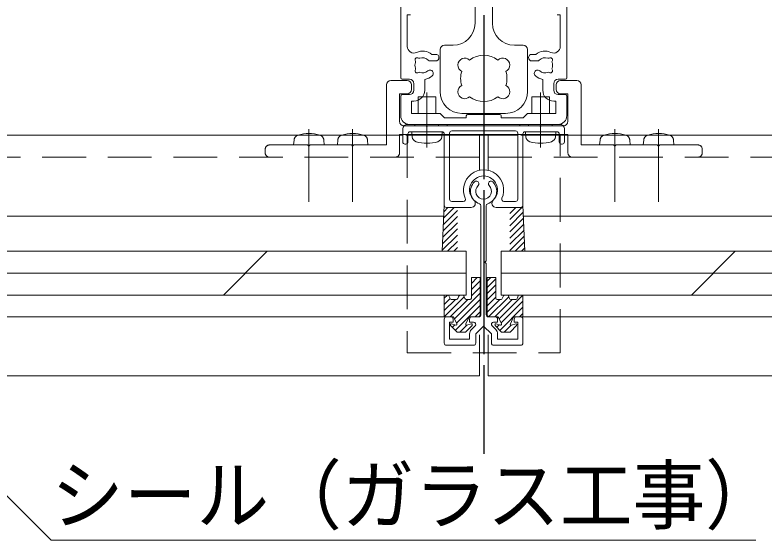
# Model space of a CAD drawing. Units: millimetres at full size, sheet at 1:5; details may follow other scales. Extents: x -1050 to 1050, y -742 to 742.
# Drawn here: x -109.2 to 62.1, y -217.8 to -97.8 of the extents above; entities that cross this region are included whole.
import ezdxf
from ezdxf.enums import TextEntityAlignment as Align

# ---------------------------------------------------------------- set-up
doc = ezdxf.new("R2010")
doc.units = ezdxf.units.MM
doc.header["$LTSCALE"] = 5
doc.linetypes.add('CHAIN1', pattern=[8, 5, -1, 1, -1])
doc.linetypes.add('DASHED2', pattern=[3, 2, -1])
doc.layers.add('0-0_通り芯', color=7, linetype='CHAIN1')
for name, color, linetype, lineweight in [('0-4_手摺部材', 92, 'Continuous', 20), ('0-7_ガラス', 6, 'Continuous', 20), ('0-8_その他', 11, 'Continuous', 20), ('0-9_文字', 3, 'Continuous', 20), ('0-A_支柱', 6, 'Continuous', 20), ('0-B_足元', 4, 'Continuous', 20)]:
    doc.layers.add(name, color=color, linetype=linetype, lineweight=lineweight)
doc.styles.add('ＭＳ ゴシック', font='')
doc.styles.get('ＭＳ ゴシック').set_extended_font_data('MS Gothic')

msp = doc.modelspace()

# ---------------------------------------------------------------- linework, layer by layer
at = {"layer": '0-0_通り芯'}
for p in [(-1.98, -30.293), (-1.98, -57.855)]:
    msp.add_line(p, (-1.98, -198.11), dxfattribs=at)
at = {"layer": '0-0_通り芯', "linetype": 'Continuous'}
msp.add_line((7.59, -125.293), (7.02, -125.293), dxfattribs=at)
at = {"layer": '0-4_手摺部材'}
for p, q in [((-23.23, -112.793), (-19.53, -112.793)), ((19.27, -112.793), (15.57, -112.793)), ((-24.23, -125.293), (-24.23, -113.793)), ((-18.53, -113.793), (-18.53, -114.793)), ((14.57, -113.793), (14.57, -114.793)), ((20.27, -125.293), (20.27, -113.793)), ((-19.53, -115.793), (-21.23, -115.793)), ((-21.23, -115.793), (-21.23, -122.093)), ((-16.98, -116.493), (-12.98, -116.493)), ((-16.98, -120.293), (-16.98, -116.493)), ((-12.98, -116.493), (-12.98, -120.293)), ((9.02, -116.493), (13.02, -116.493)), ((9.02, -120.293), (9.02, -116.493)), ((13.02, -116.493), (13.02, -120.293)), ((15.57, -115.793), (17.27, -115.793)), ((17.27, -115.793), (17.27, -122.093)), ((-20.23, -123.093), (16.27, -123.093)), ((-17.721, -122.793), (-19.521, -122.793)), ((-17.721, -122.793), (-17.721, -123.093)), ((-17.721, -123.093), (-15.221, -123.093)), ((-15.021, -123.293), (-15.221, -123.093)), ((-15.021, -123.293), (-14.821, -123.093)), ((-14.821, -123.093), (-12.321, -123.093)), ((-12.321, -122.793), (-10.321, -122.793)), ((-12.321, -123.093), (-12.321, -122.793)), ((-10.321, -122.793), (-10.321, -123.093)), ((-10.321, -123.093), (6.279, -123.093)), ((6.279, -122.793), (6.279, -123.093)), ((8.279, -122.793), (6.279, -122.793)), ((8.279, -123.093), (8.279, -122.793)), ((10.779, -123.093), (8.279, -123.093)), ((10.979, -123.293), (10.779, -123.093)), ((10.979, -123.293), (11.179, -123.093)), ((13.679, -123.093), (11.179, -123.093)), ((13.679, -122.793), (13.679, -123.093)), ((13.679, -122.793), (15.479, -122.793)), ((-21.23, -125.093), (17.27, -125.093)), ((-21.23, -125.293), (-21.23, -125.093)), ((-20.521, -123.793), (-20.521, -126.793)), ((-19.321, -126.793), (-19.321, -124.993)), ((-18.821, -124.493), (-11.521, -124.493)), ((-11.48, -124.493), (-18.48, -124.493)), ((-11.021, -141.293), (-11.021, -124.993)), ((-9.821, -124.793), (-9.821, -139.893)), ((-9.321, -124.293), (5.279, -124.293)), ((5.779, -124.793), (5.779, -139.893)), ((6.979, -141.293), (6.979, -124.993)), ((14.779, -124.493), (7.479, -124.493)), ((14.52, -124.493), (7.52, -124.493)), ((15.279, -126.793), (15.279, -124.993)), ((16.479, -123.793), (16.479, -126.793)), ((17.27, -125.093), (17.27, -125.293)), ((-20.48, -125.293), (-157.757, -125.293)), ((5.82, -125.293), (-9.78, -125.293)), ((-9.78, -125.293), (-2.98, -125.293)), ((-2.98, -125.293), (-2.98, -133.303)), ((-0.98, -133.303), (-0.98, -125.293)), ((-0.98, -125.293), (5.82, -125.293)), ((16.52, -125.293), (145.52, -125.293)), ((-20.021, -127.293), (-19.821, -127.293)), ((15.979, -127.293), (15.779, -127.293)), ((-6.668, -140.393), (-9.321, -140.393)), ((2.627, -140.393), (5.279, -140.393)), ((-10.521, -141.793), (-4.891, -141.793)), ((-2.621, -141.398), (-2.621, -166.296)), ((-1.421, -141.398), (-1.421, -153.996)), ((6.479, -141.793), (0.85, -141.793)), ((-11.047, -143.793), (-161.32, -143.793)), ((7.006, -143.793), (145.52, -143.793)), ((-1.721, -154.296), (-1.421, -153.996)), ((-1.721, -154.296), (-1.421, -154.596)), ((-1.421, -154.596), (-1.421, -166.296)), ((-11.021, -166.796), (-165.749, -166.796)), ((-11.021, -167.296), (-11.021, -172.796)), ((-10.521, -166.796), (-9.521, -166.796)), ((-9.021, -167.296), (-9.021, -167.996)), ((-5.221, -167.296), (-5.221, -167.996)), ((-4.721, -166.796), (-3.121, -166.796)), ((0.679, -166.796), (-0.921, -166.796)), ((1.179, -167.296), (1.179, -167.996)), ((4.979, -167.296), (4.979, -167.996)), ((6.479, -166.796), (5.479, -166.796)), ((6.979, -166.796), (145.52, -166.796)), ((6.979, -167.296), (6.979, -172.796)), ((-9.821, -167.996), (-9.021, -167.996)), ((-5.221, -167.996), (-4.308, -167.996)), ((-4.811, -169.706), (-3.954, -168.849)), ((-3.821, -170.696), (-2.021, -168.896)), ((-0.221, -170.696), (-2.021, -168.896)), ((0.769, -169.706), (-0.087, -168.849)), ((1.179, -167.996), (0.266, -167.996)), ((5.779, -167.996), (4.979, -167.996)), ((-5.221, -170.696), (-5.221, -171.896)), ((-3.821, -170.696), (-3.821, -172.796)), ((-2.98, -180.293), (-2.98, -170.893)), ((-0.98, -180.293), (-0.98, -170.893)), ((-0.221, -170.696), (-0.221, -172.796)), ((1.179, -170.696), (1.179, -171.896)), ((-10.521, -173.296), (-4.321, -173.296)), ((6.479, -173.296), (0.279, -173.296)), ((-2.98, -180.293), (-168.348, -180.293)), ((145.52, -180.293), (-0.98, -180.293))]:
    msp.add_line(p, q, dxfattribs=at)
at = {"layer": '0-4_手摺部材', "linetype": 'CHAIN1'}
for p, q in [((-14.98, -115.493), (-14.98, -128.093)), ((11.02, -115.493), (11.02, -128.093)), ((-41.98, -123.893), (-41.98, -140.493)), ((-31.98, -123.893), (-31.98, -140.493)), ((28.02, -123.893), (28.02, -140.493)), ((38.02, -123.893), (38.02, -140.493))]:
    msp.add_line(p, q, dxfattribs=at)
at = {"layer": '0-4_手摺部材', "linetype": 'DASHED2'}
for p, q in [((-45.382, -126.374), (-45.48, -127.493)), ((-38.578, -126.374), (-38.48, -127.493)), ((-35.382, -126.374), (-35.48, -127.493)), ((-28.578, -126.374), (-28.48, -127.493)), ((-24.23, -127.493), (-24.23, -125.293)), ((-21.23, -129.293), (-21.23, -125.293)), ((-9.78, -125.293), (-20.48, -125.293)), ((16.52, -125.293), (5.82, -125.293)), ((17.27, -125.293), (17.27, -129.293)), ((20.27, -127.493), (20.27, -125.293)), ((24.618, -126.374), (24.52, -127.493)), ((31.422, -126.374), (31.52, -127.493)), ((34.618, -126.374), (34.52, -127.493)), ((41.422, -126.374), (41.52, -127.493)), ((-51.98, -129.293), (-51.98, -128.493)), ((-50.98, -127.493), (-42.28, -127.493)), ((-41.98, -127.793), (-42.28, -127.493)), ((-41.98, -127.793), (-41.68, -127.493)), ((-41.68, -127.493), (-32.28, -127.493)), ((-31.98, -127.793), (-32.28, -127.493)), ((-31.98, -127.793), (-31.68, -127.493)), ((-31.68, -127.493), (-24.23, -127.493)), ((27.72, -127.493), (20.27, -127.493)), ((28.02, -127.793), (27.72, -127.493)), ((28.02, -127.793), (28.32, -127.493)), ((37.72, -127.493), (28.32, -127.493)), ((38.02, -127.793), (37.72, -127.493)), ((38.02, -127.793), (38.32, -127.493)), ((47.02, -127.493), (38.32, -127.493)), ((48.02, -129.293), (48.02, -128.493)), ((-2.98, -130.293), (-158.72, -130.293)), ((-0.98, -130.293), (145.52, -130.293))]:
    msp.add_line(p, q, dxfattribs=at)
msp.add_lwpolyline([(-19.48, -125.043), (-19.48, -175.043), (15.52, -175.043), (15.52, -125.043)], dxfattribs=at)
at = {"layer": '0-4_手摺部材'}
for points in [[(-18.382, -125.612), (-18.462, -124.693), (-18.48, -124.493)], [(-11.578, -125.612), (-11.497, -124.693), (-11.48, -124.493)], [(7.618, -125.612), (7.538, -124.693), (7.52, -124.493)], [(14.422, -125.612), (14.503, -124.693), (14.52, -124.493)], [(-9.821, -167.996), (-9.821, -171.896), (-5.221, -171.896)], [(5.779, -167.996), (5.779, -171.896), (1.179, -171.896)]]:
    msp.add_lwpolyline(points, dxfattribs=at)
for centre, radius, start, end in [((-23.23, -113.793), 1, 90, 180), ((-19.53, -113.793), 1, 0, 90), ((15.57, -113.793), 1, 90, 180), ((19.27, -113.793), 1, 0, 90), ((-19.53, -114.793), 1, 270, 360), ((15.57, -114.793), 1, 180, 270), ((-20.23, -122.093), 1, 180, 270), ((-19.521, -123.793), 1, 90, 180), ((15.479, -123.793), 1, 0, 90), ((16.27, -122.093), 1, 270, 360), ((-41.98, -133.893), 9, 74.11915, 105.88085), ((-31.98, -133.893), 9, 74.11915, 105.88085), ((-18.821, -124.993), 0.5, 90, 180), ((-11.521, -124.993), 0.5, 0, 90), ((-9.321, -124.793), 0.5, 90, 180), ((5.279, -124.793), 0.5, 0, 90), ((7.479, -124.993), 0.5, 90, 180), ((14.779, -124.993), 0.5, 0, 90), ((28.02, -133.893), 9, 74.11915, 105.88085), ((38.02, -133.893), 9, 74.11915, 105.88085), ((-44.087, -126.487), 1.3, 105.88085, 113.31036), ((-39.873, -126.487), 1.3, 66.68964, 74.11915), ((-34.087, -126.487), 1.3, 105.88085, 113.31036), ((-29.873, -126.487), 1.3, 66.68964, 74.11915), ((-20.021, -126.793), 0.5, 180, 270), ((-19.821, -126.793), 0.5, 270, 360), ((-17.087, -125.499), 1.3, 185, 254.11915), ((-14.98, -118.093), 9, 254.11915, 285.88085), ((-12.873, -125.499), 1.3, 285.88085, 355), ((8.913, -125.499), 1.3, 185, 254.11915), ((11.02, -118.093), 9, 254.11915, 285.88085), ((13.127, -125.499), 1.3, 285.88085, 355), ((15.779, -126.793), 0.5, 180, 270), ((15.979, -126.793), 0.5, 270, 360), ((25.913, -126.487), 1.3, 105.88085, 113.31036), ((30.127, -126.487), 1.3, 66.68964, 74.11915), ((35.913, -126.487), 1.3, 105.88085, 113.31036), ((40.127, -126.487), 1.3, 66.68964, 74.11915), ((-2.021, -137.793), 4.6, 335.68426, 204.31574), ((-2.021, -137.793), 3.2, 313.47607, 226.52393), ((-2.021, -138.076), 3, 134.47751, 251.6823), ((-3.702, -136.363), 0.6, 314.4775, 134.47751), ((-2.021, -138.076), 1.8, 134.4775, 45.52249), ((-2.021, -138.076), 3, 288.31769, 45.52249), ((-0.339, -136.363), 0.6, 45.52249, 225.52249), ((-9.321, -139.893), 0.5, 180, 270), ((-6.668, -139.893), 0.5, 270, 24.31574), ((-4.891, -140.821), 0.972, 270, 46.52393), ((0.85, -140.821), 0.972, 133.47607, 270), ((2.627, -139.893), 0.5, 155.68426, 270), ((5.279, -139.893), 0.5, 270, 360), ((-10.521, -141.293), 0.5, 180, 270), ((-3.121, -141.398), 0.5, 0, 71.6823), ((-0.921, -141.398), 0.5, 108.31769, 180), ((6.479, -141.293), 0.5, 270, 360), ((-10.521, -167.296), 0.5, 90, 180), ((-9.521, -167.296), 0.5, 0, 90), ((-4.721, -167.296), 0.5, 90, 180), ((-3.121, -166.296), 0.5, 270, 360), ((-0.921, -166.296), 0.5, 180, 270), ((0.679, -167.296), 0.5, 0, 90), ((5.479, -167.296), 0.5, 90, 180), ((6.479, -167.296), 0.5, 0, 90), ((-4.308, -168.496), 0.5, 315, 90), ((0.266, -168.496), 0.5, 90, 225), ((-3.821, -170.696), 1.4, 135, 180), ((-0.221, -170.696), 1.4, 0, 45), ((-10.521, -172.796), 0.5, 180, 270), ((-4.321, -172.796), 0.5, 270, 360), ((0.279, -172.796), 0.5, 180, 270), ((6.479, -172.796), 0.5, 270, 360)]:
    msp.add_arc(centre, radius, start, end, dxfattribs=at)
at = {"layer": '0-4_手摺部材', "linetype": 'DASHED2'}
for centre, radius, start, end in [((-44.087, -126.487), 1.3, 113.31036, 175), ((-39.873, -126.487), 1.3, 5, 66.68964), ((-34.087, -126.487), 1.3, 113.31036, 175), ((-29.873, -126.487), 1.3, 5, 66.68964), ((25.913, -126.487), 1.3, 113.31036, 175), ((30.127, -126.487), 1.3, 5, 66.68964), ((35.913, -126.487), 1.3, 113.31036, 175), ((40.127, -126.487), 1.3, 5, 66.68964), ((-50.98, -128.493), 1, 90, 180), ((47.02, -128.493), 1, 0, 90), ((-50.98, -129.293), 1, 180, 270), ((-22.23, -129.293), 1, 270, 360), ((18.27, -129.293), 1, 180, 270), ((47.02, -129.293), 1, 270, 360)]:
    msp.add_arc(centre, radius, start, end, dxfattribs=at)
at = {"layer": '0-7_ガラス'}
for p, q in [((-6.021, -151.796), (-159.241, -151.796)), ((-61.564, -161.796), (-51.564, -151.796)), ((-6.021, -161.796), (-6.021, -151.796)), ((1.979, -161.796), (1.979, -151.796)), ((1.979, -151.796), (145.52, -151.796)), ((55.523, -151.796), (45.523, -161.796)), ((-6.021, -156.796), (-159.241, -156.796)), ((145.52, -156.796), (1.979, -156.796)), ((-6.021, -161.796), (-159.241, -161.796)), ((145.52, -161.796), (1.979, -161.796))]:
    msp.add_line(p, q, dxfattribs=at)
at = {"layer": '0-8_その他'}
for p, q in [((-11.021, -141.293), (-11.477, -151.796)), ((-11.146, -144.176), (-8.763, -141.793)), ((-11.082, -142.697), (-10.177, -141.793)), ((3.979, -144.55), (6.99, -141.54)), ((3.979, -143.136), (5.323, -141.793)), ((6.979, -141.293), (7.436, -151.796)), ((-11.274, -147.133), (-8.021, -143.879)), ((-11.21, -145.654), (-8.021, -142.465)), ((3.979, -145.965), (7.049, -142.895)), ((-11.339, -148.611), (-8.021, -145.293)), ((3.979, -147.379), (7.108, -144.25)), ((3.979, -148.793), (7.167, -145.605)), ((-11.403, -150.09), (-8.021, -146.707)), ((3.979, -150.207), (7.226, -146.961)), ((-11.467, -151.568), (-8.021, -148.121)), ((3.979, -151.621), (7.285, -148.316)), ((-10.281, -151.796), (-8.021, -149.536)), ((5.219, -151.796), (7.344, -149.671)), ((-8.866, -151.796), (-8.021, -150.95)), ((6.634, -151.796), (7.403, -151.027)), ((-2.821, -157.796), (-4.821, -157.796)), ((-4.821, -157.796), (-4.821, -162.496)), ((-4.821, -159.145), (-3.471, -157.796)), ((-4.821, -160.559), (-2.821, -158.559)), ((-2.821, -157.796), (-2.821, -166.296)), ((-1.221, -157.796), (0.779, -157.796)), ((-1.221, -157.796), (-1.221, -166.296)), ((-1.221, -158.646), (-0.37, -157.796)), ((-1.221, -160.06), (0.779, -158.06)), ((0.779, -157.796), (0.779, -162.496)), ((-4.821, -161.974), (-2.821, -159.974)), ((-1.221, -161.474), (0.779, -159.474)), ((-1.221, -162.888), (0.779, -160.888)), ((-11.021, -161.796), (-11.021, -166.796)), ((-10.021, -161.796), (-11.021, -161.796)), ((-11.021, -162.517), (-10.299, -161.796)), ((-11.021, -166.759), (-6.46, -162.198)), ((-11.021, -163.931), (-9.696, -162.607)), ((-11.021, -165.345), (-8.471, -162.796)), ((-9.696, -162.607), (-10.021, -161.796)), ((-9.643, -166.796), (-5.643, -162.796)), ((-8.224, -162.796), (-9.417, -162.796)), ((-8.67, -167.238), (-2.821, -161.388)), ((-7.621, -161.796), (-7.945, -162.607)), ((-7.72, -162.045), (-7.471, -161.796)), ((-6.621, -161.796), (-7.621, -161.796)), ((-6.296, -162.607), (-6.621, -161.796)), ((-5.121, -162.796), (-6.017, -162.796)), ((-1.221, -164.303), (0.779, -162.303)), ((-1.221, -165.717), (1.701, -162.796)), ((-0.864, -166.775), (3.732, -162.178)), ((0.529, -166.796), (4.529, -162.796)), ((1.079, -162.796), (1.976, -162.796)), ((1.521, -167.218), (6.943, -161.796)), ((2.255, -162.607), (2.579, -161.796)), ((2.499, -161.998), (2.701, -161.796)), ((2.579, -161.796), (3.579, -161.796)), ((3.579, -161.796), (3.904, -162.607)), ((4.183, -162.796), (5.376, -162.796)), ((5.655, -162.607), (5.979, -161.796)), ((5.979, -161.796), (6.979, -161.796)), ((6.979, -161.796), (6.979, -166.796)), ((-8.495, -169.891), (-2.821, -164.216)), ((-8.23, -168.211), (-2.821, -162.802)), ((1.961, -168.192), (6.979, -163.174)), ((-3.986, -166.796), (-2.821, -165.63)), ((1.691, -169.876), (6.979, -164.588)), ((6.186, -166.796), (6.979, -166.002)), ((-9, -166.796), (-11.021, -166.796)), ((-8.817, -166.913), (-8.138, -168.413)), ((-5.424, -166.913), (-6.103, -168.413)), ((-3.321, -166.796), (-5.242, -166.796)), ((-0.721, -166.796), (1.2, -166.796)), ((1.383, -166.913), (2.062, -168.413)), ((4.776, -166.913), (4.097, -168.413)), ((4.958, -166.796), (6.979, -166.796)), ((-8.18, -170.231), (-9.567, -168.731)), ((-9.365, -168.403), (-8.376, -168.688)), ((-9.175, -169.156), (-8.633, -168.614)), ((-7.486, -170.296), (-5.882, -168.692)), ((-6.061, -170.231), (-4.674, -168.731)), ((-4.876, -168.403), (-5.865, -168.688)), ((2.02, -170.231), (0.633, -168.731)), ((0.835, -168.403), (1.824, -168.688)), ((1.012, -169.141), (1.545, -168.608)), ((2.686, -170.296), (4.286, -168.695)), ((4.139, -170.231), (5.526, -168.731)), ((5.324, -168.403), (4.335, -168.688)), ((-8.033, -170.296), (-6.208, -170.296)), ((3.992, -170.296), (2.167, -170.296))]:
    msp.add_line(p, q, dxfattribs=at)
for centre, radius, start, end in [((-9.417, -162.496), 0.3, 201.80141, 270), ((-8.224, -162.496), 0.3, 270, 338.19859), ((-6.017, -162.496), 0.3, 201.80141, 270), ((-5.121, -162.496), 0.3, 270, 360), ((1.079, -162.496), 0.3, 180, 270), ((1.976, -162.496), 0.3, 270, 338.19859), ((4.183, -162.496), 0.3, 201.80141, 270), ((5.376, -162.496), 0.3, 270, 338.19859), ((-9, -166.996), 0.2, 24.35477, 90), ((-5.242, -166.996), 0.2, 90, 155.64523), ((-3.321, -166.296), 0.5, 270, 360), ((-0.721, -166.296), 0.5, 180, 270), ((1.2, -166.996), 0.2, 24.35477, 90), ((4.958, -166.996), 0.2, 90, 155.64523), ((-9.421, -168.596), 0.2, 73.96257, 222.76769), ((-8.321, -168.496), 0.2, 253.96257, 24.35477), ((-5.921, -168.496), 0.2, 155.64523, 286.03743), ((-4.821, -168.596), 0.2, 317.23231, 106.03743), ((0.779, -168.596), 0.2, 73.96257, 222.76769), ((1.879, -168.496), 0.2, 253.96257, 24.35477), ((4.279, -168.496), 0.2, 155.64523, 286.03743), ((5.379, -168.596), 0.2, 317.23231, 106.03743), ((-8.033, -170.096), 0.2, 222.76769, 270), ((-6.208, -170.096), 0.2, 270, 317.23231), ((2.167, -170.096), 0.2, 222.76769, 270), ((3.992, -170.096), 0.2, 270, 317.23231)]:
    msp.add_arc(centre, radius, start, end, dxfattribs=at)
at = {"layer": '0-9_文字'}
msp.add_lwpolyline([(-159.241, -159.519), (-100.967, -217.793), (60.283, -217.793)], dxfattribs=at)
at = {"layer": '0-A_支柱'}
for p, q in [((-20.98, -69.793), (-20.98, -112.193)), ((17.02, -112.193), (17.02, -69.793)), ((-19.48, -97.793), (-18.78, -97.793)), ((-19.48, -104.985), (-19.48, -97.793)), ((15.52, -97.793), (14.82, -97.793)), ((15.52, -104.985), (15.52, -97.793)), ((-13.903, -106.793), (-12.98, -106.793)), ((9.943, -106.793), (9.02, -106.793)), ((-14.303, -108.293), (-12.98, -108.293)), ((10.343, -108.293), (9.02, -108.293)), ((-18.98, -112.493), (-20.68, -112.493)), ((-15.48, -114.993), (-15.48, -112.504)), ((11.52, -114.993), (11.52, -112.504)), ((15.02, -112.493), (16.72, -112.493)), ((-17.98, -114.993), (-17.98, -113.493)), ((14.02, -114.993), (14.02, -113.493)), ((-20.98, -116.293), (-20.98, -120.793)), ((-20.68, -115.993), (-18.98, -115.993)), ((16.72, -115.993), (15.02, -115.993)), ((17.02, -120.793), (17.02, -116.293)), ((-18.48, -117.493), (-17.98, -117.493)), ((-18.48, -120.293), (-18.48, -117.493)), ((14.52, -117.493), (14.02, -117.493)), ((14.52, -120.293), (14.52, -117.493)), ((-18.48, -120.293), (-11.98, -120.293)), ((-10.98, -121.293), (-11.98, -120.293)), ((-10.98, -121.293), (-5.98, -121.293)), ((-5.98, -121.293), (-5.98, -120.843)), ((-5.68, -120.543), (1.72, -120.543)), ((2.02, -121.293), (2.02, -120.843)), ((2.02, -121.293), (7.02, -121.293)), ((7.02, -121.293), (8.02, -120.293)), ((14.52, -120.293), (8.02, -120.293)), ((-18.98, -122.793), (15.02, -122.793))]:
    msp.add_line(p, q, dxfattribs=at)
for centre, radius, start, end in [((-17.98, -104.985), 1.5, 180, 294.90106), ((-15.98, -109.293), 3.25, 50.28486, 114.90106), ((12.02, -109.293), 3.25, 65.09894, 129.71514), ((14.02, -104.985), 1.5, 245.09894, 360), ((-17.217, -108.055), 0.5, 55.28656, 214.71344), ((-16.762, -107.398), 0.3, 235.28656, 292.4201), ((-15.98, -109.293), 1.75, 41.81031, 112.4201), ((-12.98, -107.543), 0.75, 270, 90), ((9.02, -107.543), 0.75, 90, 270), ((12.02, -109.293), 1.75, 67.5799, 138.18969), ((12.802, -107.398), 0.3, 247.5799, 304.71344), ((13.257, -108.055), 0.5, 325.28656, 124.71344), ((-15.98, -109.293), 1.75, 157.5799, 202.4201), ((-17.875, -108.511), 0.3, 337.5799, 34.71344), ((-14.303, -107.793), 0.5, 221.81031, 270), ((10.343, -107.793), 0.5, 270, 318.18969), ((13.915, -108.511), 0.3, 145.28656, 202.4201), ((12.02, -109.293), 1.75, 337.5799, 22.4201), ((-17.217, -110.53), 0.5, 145.28656, 304.71344), ((-17.875, -110.075), 0.3, 325.28656, 22.4201), ((-16.762, -111.188), 0.3, 67.5799, 124.71344), ((-15.98, -109.293), 1.75, 247.5799, 312.5424), ((-14.29, -111.135), 0.75, 312.5424, 132.5424), ((10.33, -111.135), 0.75, 47.4576, 227.4576), ((12.02, -109.293), 1.75, 227.4576, 292.4201), ((12.802, -111.188), 0.3, 55.28656, 112.4201), ((13.257, -110.53), 0.5, 235.28656, 34.71344), ((13.915, -110.075), 0.3, 157.5799, 214.71344), ((-20.68, -112.193), 0.3, 180, 270), ((-18.98, -113.493), 1, 0, 90), ((-15.98, -109.293), 3.25, 278.84988, 312.5424), ((12.02, -109.293), 3.25, 227.4576, 261.15012), ((15.02, -113.493), 1, 90, 180), ((16.72, -112.193), 0.3, 270, 360), ((-20.68, -116.293), 0.3, 90, 180), ((-18.98, -114.993), 1, 270, 360), ((-17.98, -114.993), 2.5, 270, 360), ((14.02, -114.993), 2.5, 180, 270), ((15.02, -114.993), 1, 180, 270), ((16.72, -116.293), 0.3, 0, 90), ((-18.98, -120.793), 2, 180, 270), ((-5.68, -120.843), 0.3, 90, 180), ((1.72, -120.843), 0.3, 0, 90), ((15.02, -120.793), 2, 270, 360)]:
    msp.add_arc(centre, radius, start, end, dxfattribs=at)
at = {"layer": '0-B_足元'}
for p, q in [((-3.98, -90.893), (-3.98, -99.693)), ((0.02, -90.893), (0.02, -99.693)), ((-11.98, -105.693), (-11.98, -115.293)), ((-8.98, -104.693), (-10.98, -104.693)), ((5.02, -104.693), (7.02, -104.693)), ((8.02, -105.693), (8.02, -115.293)), ((-6.98, -120.293), (3.02, -120.293))]:
    msp.add_line(p, q, dxfattribs=at)
for centre, radius, start, end in [((-8.98, -99.693), 5, 270, 360), ((5.02, -99.693), 5, 180, 270), ((-10.98, -105.693), 1, 90, 180), ((7.02, -105.693), 1, 0, 90), ((-6.321, -109.253), 1.6, 46.3184, 243.6816), ((-1.98, -112.293), 5.3, 52.36321, 127.63679), ((2.362, -109.253), 1.6, 296.3184, 133.6816), ((-1.98, -112.293), 5.3, 162.3632, 197.6368), ((-1.98, -112.293), 5.3, 342.3632, 17.6368), ((-6.321, -115.333), 1.6, 116.3184, 313.6816), ((2.362, -115.333), 1.6, 226.3184, 63.6816), ((-6.98, -115.293), 5, 180, 270), ((-1.98, -112.293), 5.3, 232.3632, 307.6368), ((3.02, -115.293), 5, 270, 360)]:
    msp.add_arc(centre, radius, start, end, dxfattribs=at)

# ---------------------------------------------------------------- texts
at = {"layer": '0-9_文字', "style": 'ＭＳ ゴシック', "width": 0.95}
msp.add_text('シール（ガラス工事）', height=12.83, dxfattribs=at).set_placement((-100.967, -217.793), align=Align.BOTTOM_LEFT)

doc.saveas('drawing.dxf')
